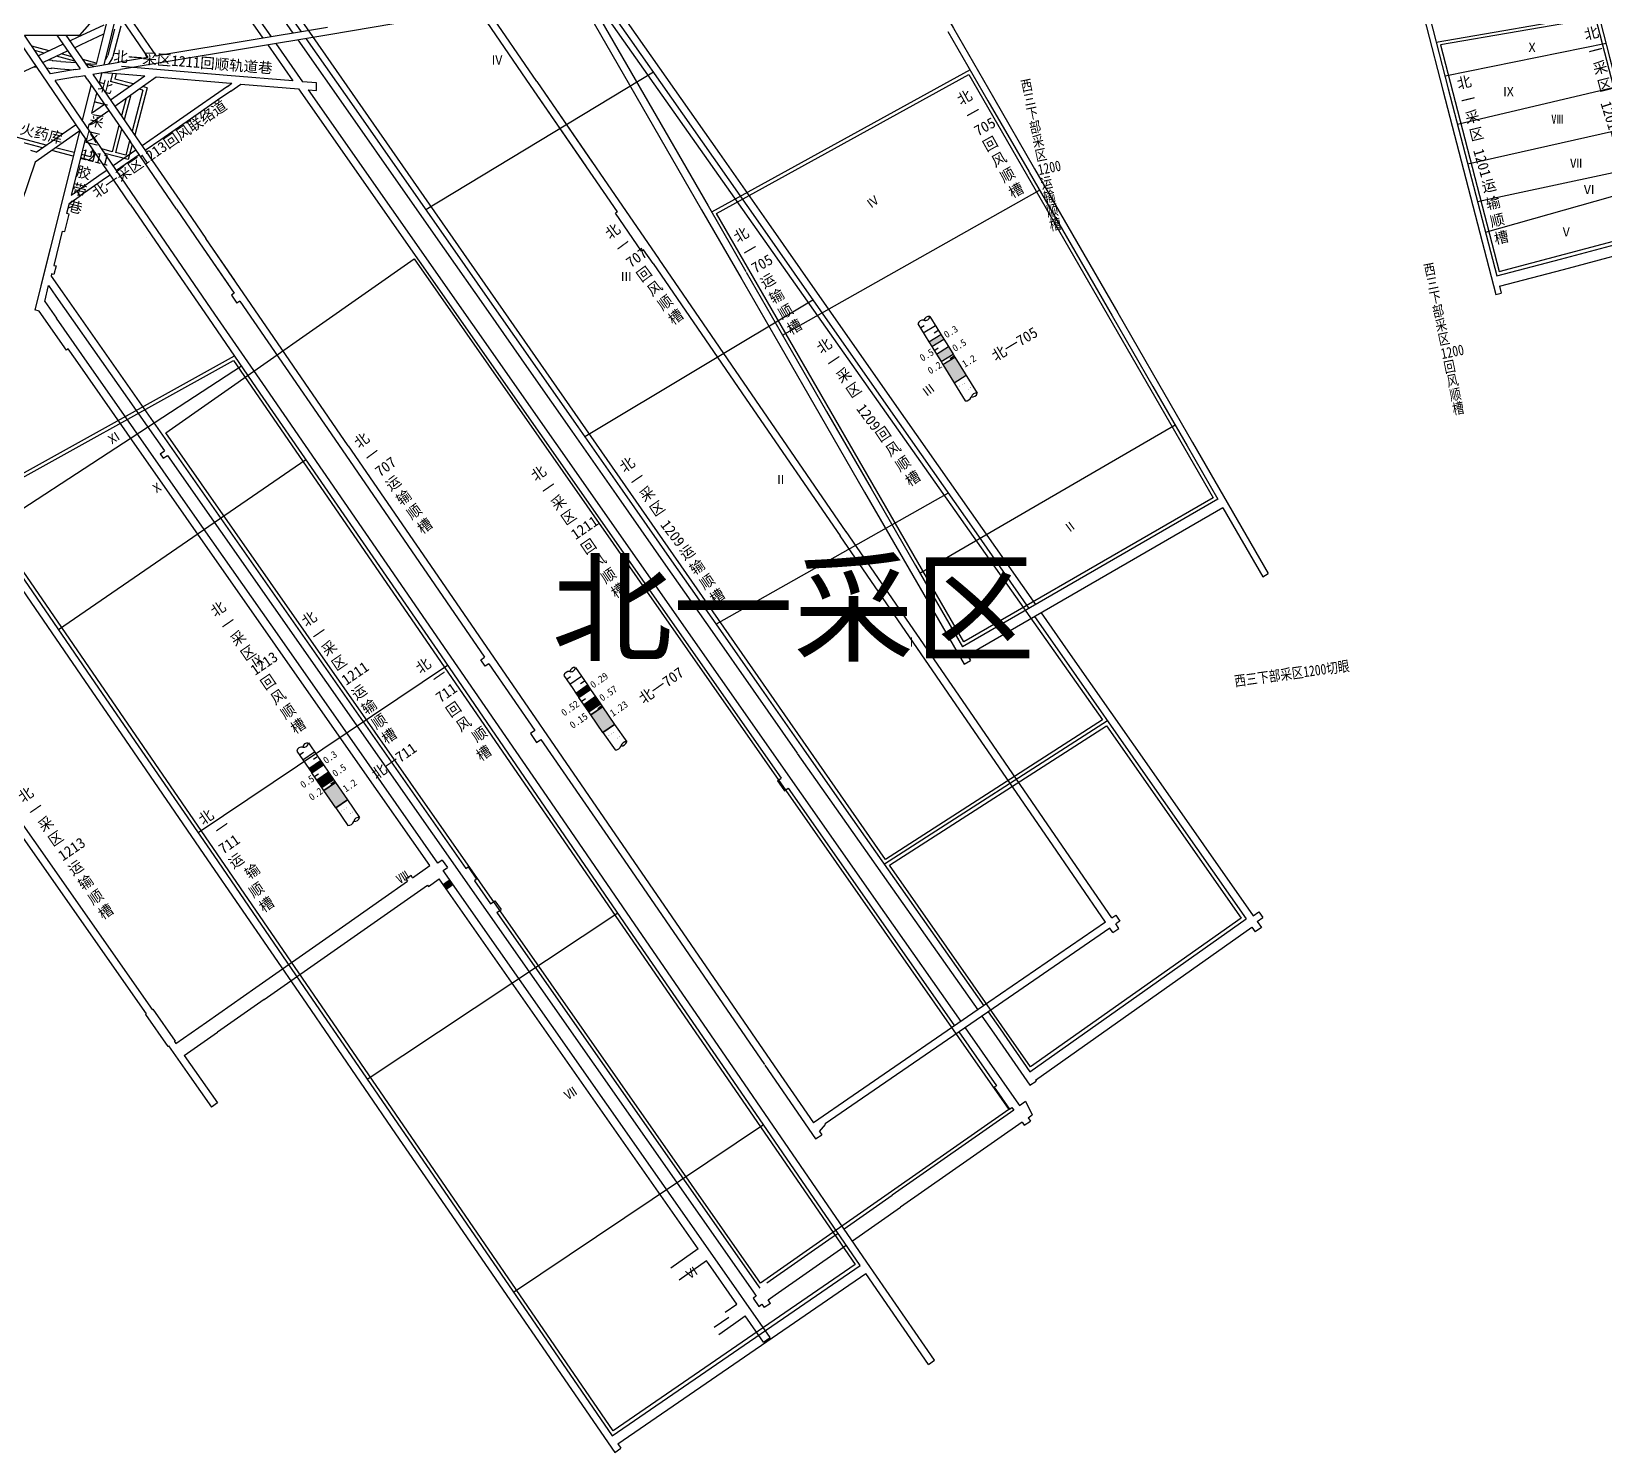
# Model space of a CAD drawing. Header units: millimetres. Extents: x 41513366 to 41522434, y 4590966 to 4600634.
# Drawn here: x 41519560 to 41520448, y 4596178 to 4596981 of the extents above; entities that cross this region are included whole.
import ezdxf

# ---------------------------------------------------------------- set-up
doc = ezdxf.new("R2010")
doc.units = ezdxf.units.MM
doc.linetypes.add('SJHD', pattern=[10, 8, -2])
for name, color, linetype, lineweight in [('12煤巷道', 7, 'Continuous', 18), ('12煤巷道名称', 7, 'Continuous', 18), ('7煤工作面小柱状', 6, 'Continuous', 18), ('7煤工作面编号', 7, 'Continuous', 18), ('7煤巷道', 6, 'Continuous', 18), ('7煤巷道名称', 6, 'Continuous', 18), ('岩巷', 30, 'Continuous', 18), ('岩巷巷道名称', 30, 'Continuous', 18), ('工作面月末位置', 7, 'Continuous', 18), ('采区名称', 7, 'Continuous', 18), ('采空区工作面颜色', 6, 'Continuous', 18)]:
    doc.layers.add(name, color=color, linetype=linetype, lineweight=lineweight)
doc.styles.add('仿宋_GB2312', font='')
doc.styles.add('巷道名称.边界.露头.断层注记', font='', dxfattribs={"width": 0.8})
doc.styles.add('正体', font='')
doc.styles.add('正等线体', font='simhei.ttf')
doc.styles.get('仿宋_GB2312').set_extended_font_data('宋体')
doc.styles.get('巷道名称.边界.露头.断层注记').set_extended_font_data('宋体')
doc.styles.get('正体').set_extended_font_data('宋体')

msp = doc.modelspace()

# ---------------------------------------------------------------- hatches: boundary and pattern name
at = {"layer": '7煤工作面小柱状', "lineweight": -3}
h = msp.add_hatch(color=6, dxfattribs=at)
h.paths.add_polyline_path([(41520075.0517, 4596806.9341), (41520073.4747, 4596809.4861), (41520066.6692, 4596805.2807), (41520068.2462, 4596802.7287)], flags=0)
h.paths.add_polyline_path([(41520070.8746, 4596798.4752), (41520073.5029, 4596794.2218), (41520080.3084, 4596798.4272), (41520077.6801, 4596802.6806)], flags=0)
h.paths.add_polyline_path([(41520081.3598, 4596796.7258), (41520074.5543, 4596792.5204), (41520080.8623, 4596782.3122), (41520087.6678, 4596786.5176)], flags=0)
for points in [[(41519873.9909, 4596611.7079), (41519867.4056, 4596607.1655), (41519869.109, 4596604.696), (41519875.6943, 4596609.2384)], [(41519878.5333, 4596605.1226), (41519871.948, 4596600.5802), (41519874.787, 4596596.4643), (41519881.3723, 4596601.0068)], [(41519882.7363, 4596584.94), (41519889.3216, 4596589.4825), (41519882.5079, 4596599.3604), (41519875.9226, 4596594.818)], [(41519723.2631, 4596569.0768), (41519716.6778, 4596564.5344), (41519718.3812, 4596562.0649), (41519724.9665, 4596566.6073)], [(41519727.8056, 4596562.4915), (41519721.2203, 4596557.9491), (41519724.0593, 4596553.8333), (41519730.6446, 4596558.3757)], [(41519732.0085, 4596542.309), (41519738.5938, 4596546.8514), (41519731.7802, 4596556.7294), (41519725.1949, 4596552.1869)]]:
    msp.add_hatch(color=6, dxfattribs=at).paths.add_polyline_path(points, flags=0)
at = {"layer": '岩巷', "linetype": 'ByBlock', "lineweight": -3, "ltscale": 0.5}
msp.add_hatch(color=3, dxfattribs=at).paths.add_polyline_path([(41519792.334, 4596499.4123), (41519794.6283, 4596496.1357), (41519798.3144, 4596498.7167), (41519796.0201, 4596501.9934)], flags=0)

# ---------------------------------------------------------------- linework, layer by layer
at = {"layer": '12煤巷道', "color": 7, "lineweight": -3}
for p, q in [((41519704.035, 4596992.2741), (41519712.3685, 4596980.3754)), ((41519700.5948, 4596989.8647), (41519707.7788, 4596979.6073)), ((41519710.4483, 4596975.7957), (41519739.9618, 4596933.6557)), ((41519715.0381, 4596976.5637), (41519743.402, 4596936.0651)), ((41519670.6531, 4596955.7364), (41519610.9062, 4596960.7984)), ((41519707.7843, 4596952.5906), (41519670.6531, 4596955.7364)), ((41519721.0215, 4596951.4691), (41519713.2349, 4596952.1288)), ((41519739.9618, 4596933.6557), (41519768.3678, 4596893.0927)), ((41519743.4021, 4596936.065), (41519771.8081, 4596895.502)), ((41519771.8075, 4596895.5028), (41519796.4585, 4596860.3238)), ((41519768.3679, 4596893.0925), (41519793.0189, 4596857.9135)), ((41519796.4601, 4596860.3216), (41519819.9821, 4596826.6956)), ((41519793.0185, 4596857.9141), (41519816.5405, 4596824.2881)), ((41520386.5355, 4596832.0281), (41520389.6292, 4596832.8461)), ((41519564.4899, 4596822.7556), (41519562.1365, 4596823.3627)), ((41519567.6458, 4596828.099), (41519574.2713, 4596818.6369)), ((41519816.5405, 4596824.2882), (41519842.1675, 4596787.6472)), ((41519819.9822, 4596826.6954), (41519845.6092, 4596790.0544)), ((41519842.1681, 4596787.6464), (41519865.0921, 4596754.9474)), ((41519845.6071, 4596790.0574), (41519868.5311, 4596757.3584)), ((41519865.0917, 4596754.9478), (41519890.1287, 4596719.1848)), ((41519868.5324, 4596757.3566), (41519893.5694, 4596721.5936)), ((41519632.8666, 4596742.1034), (41519635.2421, 4596743.7668)), ((41519632.8666, 4596742.1034), (41519634.5873, 4596739.6459)), ((41519634.5873, 4596739.6459), (41519636.9629, 4596741.3093)), ((41519890.1293, 4596719.1841), (41519918.0433, 4596679.3981)), ((41519893.5674, 4596721.5963), (41519921.4814, 4596681.8103)), ((41519921.4821, 4596681.8094), (41519947.7661, 4596644.3194)), ((41519918.0431, 4596679.3983), (41519944.3271, 4596641.9083)), ((41519944.327, 4596641.9085), (41519967.494, 4596608.8525)), ((41519947.7664, 4596644.319), (41519970.9334, 4596611.263)), ((41519970.9386, 4596611.2555), (41519995.8346, 4596575.5235)), ((41519967.4926, 4596608.8545), (41519992.3886, 4596573.1225)), ((41519995.8265, 4596575.5351), (41520020.0335, 4596541.1071)), ((41519992.3908, 4596573.1193), (41520016.5978, 4596538.6913)), ((41520016.5983, 4596538.6907), (41520043.9073, 4596499.9267)), ((41520020.0318, 4596541.1096), (41520047.3408, 4596502.3456)), ((41519792.0642, 4596512.8267), (41519789.6067, 4596511.1059)), ((41519792.0642, 4596512.8267), (41519794.932, 4596508.7309)), ((41519775.2819, 4596502.9105), (41519785.0576, 4596509.7555)), ((41519792.4746, 4596507.0102), (41519794.932, 4596508.7309)), ((41519727.2366, 4596459.2586), (41519783.6181, 4596498.7372)), ((41519757.9158, 4596490.7507), (41519772.4148, 4596500.9029)), ((41519783.6181, 4596498.7372), (41519784.1917, 4596497.918)), ((41519784.1917, 4596497.918), (41519790.3353, 4596502.2199)), ((41520043.9063, 4596499.928), (41520094.1916, 4596428.2774)), ((41520047.3442, 4596502.3407), (41520097.6531, 4596430.6565)), ((41519737.6876, 4596476.5868), (41519757.9158, 4596490.7507)), ((41519686.7921, 4596440.9495), (41519737.6876, 4596476.5868)), ((41520123.5657, 4596393.347), (41520245.767, 4596479.6421)), ((41520249.6567, 4596481.4095), (41520252.9047, 4596483.7032)), ((41520251.9511, 4596478.133), (41520255.212, 4596480.4357)), ((41520252.9047, 4596483.7032), (41520255.212, 4596480.4357)), ((41520126.7481, 4596388.7388), (41520248.9792, 4596475.0549)), ((41520254.332, 4596474.733), (41520250.8917, 4596472.3239)), ((41519624.9016, 4596426.0576), (41519624.4921, 4596425.7708)), ((41519628.3421, 4596428.4667), (41519628.7516, 4596428.7534)), ((41520096.6045, 4596424.8394), (41520103.4053, 4596415.149)), ((41520100.0659, 4596427.2184), (41520106.8432, 4596417.5617)), ((41519641.704, 4596409.3786), (41519658.9076, 4596421.4247)), ((41519646.4077, 4596402.6618), (41519665.2017, 4596415.8215)), ((41520103.4014, 4596415.1546), (41520123.7129, 4596385.7427)), ((41520106.8574, 4596417.5412), (41520123.5657, 4596393.347)), ((41519637.5203, 4596408.0363), (41519637.1107, 4596407.7495)), ((41519637.5203, 4596408.0363), (41519649.365, 4596391.1204)), ((41519640.9608, 4596410.4453), (41519641.3703, 4596410.7321)), ((41520123.7129, 4596385.7427), (41520127.1529, 4596388.1526)), ((41520126.7481, 4596388.7388), (41520127.1529, 4596388.1526)), ((41520119.2322, 4596364.9815), (41520120.4713, 4596363.1786)), ((41519936.5211, 4596293.4449), (41519920.9408, 4596282.5354)), ((41519941.2244, 4596286.7278), (41519925.6441, 4596275.8184)), ((41519953.8285, 4596254.7798), (41519945.5353, 4596248.9729)), ((41519951.7636, 4596257.7287), (41519958.3168, 4596262.3174)), ((41519956.4669, 4596251.0117), (41519963.0201, 4596255.6003)), ((41519970.6855, 4596260.9678), (41519972.4426, 4596262.1981)), ((41519948.1738, 4596245.2048), (41519956.4669, 4596251.0117))]:
    msp.add_line(p, q, dxfattribs=at)
for points in [[(41519819.1938, 4597088.6962), (41519844.8844, 4597052.133), (41519870.4769, 4597015.5851, 0.00015065), (41519870.478, 4597015.5835), (41519897.9179, 4596976.4476), (41519944.9713, 4596909.3234), (41519972.6738, 4596869.7633), (41519998.8624, 4596832.3558), (41520049.7961, 4596759.5552, 0.00023706), (41520049.7979, 4596759.5527), (41520093.2713, 4596697.5406), (41520123.1069, 4596654.9228)], [(41519838.927, 4597067.9171), (41519848.3228, 4597054.5448), (41519873.9171, 4597017.9945), (41519901.3569, 4596978.8587, -0.00002582), (41519901.357, 4596978.8586), (41519948.411, 4596911.7336, -0.00012247), (41519948.4112, 4596911.7332), (41519976.1142, 4596872.1722, -0.00002843), (41519976.1143, 4596872.1722), (41520002.3033, 4596834.7642, -0.0000768), (41520002.3034, 4596834.7639), (41520053.2372, 4596761.9633), (41520096.711, 4596699.9506, -0.0001629), (41520096.7113, 4596699.9502), (41520126.7571, 4596657.0322)], [(41520126.3306, 4596650.318), (41520141.718, 4596628.3383), (41520190.0914, 4596559.1481, 0.00018974), (41520190.0929, 4596559.1461), (41520245.767, 4596479.6421)], [(41520129.9808, 4596652.4273), (41520145.1593, 4596630.7462, -0.00015744), (41520145.1596, 4596630.7457), (41520193.5334, 4596561.555), (41520249.6567, 4596481.4095)]]:
    msp.add_lwpolyline(points, format="xyb", dxfattribs=at)
for points in [[(41520424.7906, 4597066.5955), (41520428.8328, 4597050.8452), (41520440.5423, 4597005.7152), (41520450.8363, 4596966.056), (41520461.8226, 4596923.7071), (41520471.5397, 4596886.4705)], [(41520328.9883, 4597054.7901), (41520356.7158, 4596947.401), (41520386.5355, 4596832.0281)], [(41520332.1917, 4597055.1835), (41520359.8142, 4596948.201), (41520387.1268, 4596842.528)], [(41519653.4458, 4597030.194), (41519690.8505, 4596976.7745)], [(41519657.545, 4597031.6622), (41519695.44, 4596977.5425)], [(41519670.6265, 4597005.6574), (41519690.8505, 4596976.7745)], [(41519605.1991, 4596996.0783), (41519601.2114, 4596980.0847)], [(41519608.3754, 4596991.4568), (41519605.3056, 4596979.1446)], [(41519601.2114, 4596980.0847), (41519596.7029, 4596962.0018)], [(41519605.3056, 4596979.1446), (41519600.9645, 4596961.7332)], [(41519693.4098, 4596980.4419), (41519695.44, 4596977.5425)], [(41519698.109, 4596973.7308), (41519713.2349, 4596952.1288)], [(41519698.109, 4596973.7308), (41519713.2349, 4596952.1288)], [(41519693.5195, 4596972.9628), (41519707.7843, 4596952.5906)], [(41519693.5195, 4596972.9628), (41519707.7843, 4596952.5906)], [(41519561.6294, 4596960.6263), (41519563.3281, 4596960.4705)], [(41519568.7466, 4596959.9734), (41519571.4331, 4596959.727)], [(41519569.9067, 4596964.4861), (41519571.8214, 4596964.3106)], [(41519571.4331, 4596959.727), (41519571.45, 4596959.9263)], [(41519571.45, 4596959.9263), (41519576.4809, 4596959.5)], [(41519571.8214, 4596964.3106), (41519571.8045, 4596964.1113)], [(41519571.8045, 4596964.1113), (41519576.8354, 4596963.685)], [(41519576.4809, 4596959.5), (41519583.8755, 4596958.8735)], [(41519576.8335, 4596963.6625), (41519585.2348, 4596962.9603)], [(41519590.6417, 4596962.5084), (41519596.7029, 4596962.0018)], [(41519595.3395, 4596956.5336), (41519595.1821, 4596955.9021)], [(41519599.5472, 4596956.0487), (41519598.3584, 4596951.2805)], [(41519599.8566, 4596957.2894), (41519599.5472, 4596956.0487)], [(41519600.7695, 4596957.4422), (41519610.5517, 4596956.6134)], [(41519610.5517, 4596956.6134), (41519624.1241, 4596955.4635)], [(41519593.8254, 4596950.4608), (41519592.5533, 4596945.3587)], [(41519604.8258, 4596941.8703), (41519624.1241, 4596955.4635)], [(41519607.2049, 4596938.4087), (41519630.6345, 4596954.9119)], [(41519630.6345, 4596954.9119), (41519670.2985, 4596951.5514)], [(41519670.8029, 4596949.5525), (41519663.4176, 4596944.4089)], [(41519670.2985, 4596951.5514), (41519673.3071, 4596951.2965)], [(41519670.8029, 4596949.5525), (41519673.3071, 4596951.2965)], [(41519672.6317, 4596946.9265), (41519678.2991, 4596950.8736)], [(41519678.2991, 4596950.8736), (41519710.9218, 4596948.1097)], [(41519710.9218, 4596948.1097), (41519983.3247, 4596559.0778)], [(41519716.3724, 4596947.6479), (41520041.695, 4596483.0387)], [(41519716.3724, 4596947.6479), (41519721.0334, 4596947.253)], [(41519721.0334, 4596947.253), (41519721.0215, 4596951.4691)], [(41519592.5532, 4596945.3581), (41519588.8365, 4596930.4512)], [(41519596.5813, 4596944.1528), (41519594.1346, 4596934.3396)], [(41519594.1346, 4596934.3396), (41519601.3919, 4596939.4515)], [(41519597.0017, 4596945.8393), (41519596.5826, 4596944.1582)], [(41519663.4176, 4596944.4089), (41519654.2646, 4596938.0343)], [(41519665.2464, 4596941.783), (41519656.0934, 4596935.4084)], [(41519672.6317, 4596946.9265), (41519665.2464, 4596941.783)], [(41519592.5808, 4596928.1079), (41519603.771, 4596935.99)], [(41519654.2646, 4596938.0343), (41519631.2993, 4596922.0402)], [(41519656.0934, 4596935.4084), (41519633.1281, 4596919.4142)], [(41519586.8245, 4596924.0532), (41519562.3265, 4596906.7982)], [(41519562.91, 4596912.3464), (41519584.4059, 4596927.487)], [(41519587.4743, 4596924.9875), (41519575.969, 4596878.8423)], [(41519584.4059, 4596927.487), (41519585.3406, 4596928.123)], [(41519586.8245, 4596924.0532), (41519587.6935, 4596924.6653)], [(41519592.5808, 4596928.1079), (41519592.0044, 4596925.7959)], [(41519631.2993, 4596922.0402), (41519622.6126, 4596915.9903)], [(41519562.91, 4596912.3464), (41519559.8843, 4596913.3882)], [(41519590.6422, 4596920.3323), (41519582.6141, 4596888.1334)], [(41519619.166, 4596913.59), (41519606.3734, 4596904.6805)], [(41519633.1281, 4596919.4142), (41519624.4252, 4596913.3531)], [(41519562.3265, 4596906.7982), (41519554.4824, 4596884.0163)], [(41519620.9786, 4596910.9527), (41519608.1738, 4596902.0348)], [(41519598.2771, 4596899.0419), (41519585.9224, 4596890.4374)], [(41519600.1059, 4596896.416), (41519587.7485, 4596887.8154)], [(41519602.9267, 4596902.2801), (41519598.2771, 4596899.0419)], [(41519604.7271, 4596899.6344), (41519600.1059, 4596896.416)], [(41519581.4375, 4596883.4144), (41519587.7512, 4596887.8115)], [(41519582.6141, 4596888.1334), (41519585.9224, 4596890.4374)], [(41519575.969, 4596878.8423), (41519562.1365, 4596823.3627)], [(41519575.969, 4596878.8423), (41519565.562, 4596837.1016)], [(41519577.5728, 4596867.9138), (41519578.9313, 4596867.5751), (41519581.4027, 4596877.4876), (41519580.0443, 4596877.8263)], [(41519581.4375, 4596883.4144), (41519580.0443, 4596877.8263)], [(41519577.5728, 4596867.9138), (41519572.7344, 4596848.5079)], [(41520387.1268, 4596842.528), (41520423.2078, 4596852.0684), (41520476.6676, 4596866.3366)], [(41520388.6282, 4596836.7188), (41520424.7483, 4596846.2696), (41520478.1486, 4596860.5219)], [(41519571.5248, 4596843.6564), (41519571.2361, 4596842.4986)], [(41519571.2361, 4596842.4986), (41519577.4664, 4596833.601)], [(41519572.7344, 4596848.5079), (41519574.0928, 4596848.1692), (41519572.8832, 4596843.3177), (41519571.5248, 4596843.6564)], [(41519567.6458, 4596828.099), (41519569.8898, 4596837.099)], [(41519569.8898, 4596837.099), (41519574.0259, 4596831.1919)], [(41519577.4664, 4596833.601), (41519805.373, 4596508.1188)], [(41520388.6282, 4596836.7188), (41520389.6292, 4596832.8461)], [(41519579.9145, 4596800.727), (41519564.4899, 4596822.7556)], [(41519574.0259, 4596831.1919), (41519635.2421, 4596743.7668)], [(41519588.5903, 4596798.1872), (41519574.2713, 4596818.6369)], [(41519580.8565, 4596801.3866), (41519579.9145, 4596800.727)], [(41519584.9631, 4596795.5219), (41519580.8565, 4596801.3866)], [(41519617.8907, 4596756.3418), (41519588.5903, 4596798.1871)], [(41519614.2045, 4596753.7607), (41519584.9631, 4596795.5219)], [(41519647.4721, 4596706.2498), (41519614.2045, 4596753.7607)], [(41519651.1582, 4596708.8309), (41519617.8907, 4596756.3418)], [(41519636.9629, 4596741.3093), (41519967.252, 4596269.6109)], [(41519701.6094, 4596636.7792), (41519651.1582, 4596708.8309)], [(41519697.9232, 4596634.1981), (41519647.4721, 4596706.2498)], [(41519749.4496, 4596568.4563), (41519701.6094, 4596636.7792)], [(41519745.7634, 4596565.8752), (41519697.9232, 4596634.1981)], [(41519489.5614, 4596619.3435), (41519624.9016, 4596426.0576)], [(41519494.6385, 4596619.3864), (41519628.3386, 4596428.4642)], [(41519785.0613, 4596509.7581), (41519745.7634, 4596565.8752)], [(41519789.6067, 4596511.1059), (41519749.4496, 4596568.4563)], [(41519981.2768, 4596557.6439), (41519983.3247, 4596559.0778)], [(41519981.2768, 4596557.6439), (41519985.2398, 4596551.984)], [(41519985.2398, 4596551.984), (41519987.2877, 4596553.418)], [(41519987.2877, 4596553.418), (41520038.2545, 4596480.6297)], [(41519775.2819, 4596502.9105), (41519774.4215, 4596504.1392), (41519771.5545, 4596502.1317), (41519772.4148, 4596500.9029)], [(41519945.9562, 4596287.8157), (41519792.4746, 4596507.0102)], [(41519805.373, 4596508.1188), (41519806.6018, 4596508.9792), (41519811.4153, 4596502.1049), (41519810.1865, 4596501.2445)], [(41519805.373, 4596508.1188), (41519806.6018, 4596508.9792), (41519811.4153, 4596502.1049), (41519810.1865, 4596501.2445)], [(41519936.5353, 4596293.4548), (41519790.3386, 4596502.2222)], [(41519810.1865, 4596501.2445), (41519819.3161, 4596488.2063)], [(41519819.3161, 4596488.2063), (41519821.7735, 4596489.927)], [(41519821.7735, 4596489.927), (41519825.2515, 4596484.96)], [(41519822.7941, 4596483.2392), (41519825.2515, 4596484.96)], [(41519822.7941, 4596483.2392), (41519970.6925, 4596272.02)], [(41520038.2545, 4596480.6297), (41520081.1757, 4596419.3319)], [(41520041.695, 4596483.0387), (41520084.6372, 4596421.7109)], [(41520251.9511, 4596478.133), (41520254.332, 4596474.733)], [(41520248.9792, 4596475.0549), (41520250.8917, 4596472.3239)], [(41519691.5287, 4596434.2558), (41519727.2365, 4596459.2586)], [(41519658.9076, 4596421.4247), (41519686.7921, 4596440.9495)], [(41519691.5287, 4596434.2558), (41519665.2017, 4596415.8215)], [(41519624.4921, 4596425.7708), (41519637.1107, 4596407.7495)], [(41519628.7516, 4596428.7534), (41519641.3703, 4596410.7321)], [(41520083.5848, 4596415.8913), (41520104.8513, 4596385.5196)], [(41520087.0463, 4596418.2703), (41520117.3043, 4596375.0574)], [(41519640.9582, 4596410.4436), (41519641.704, 4596409.3786)], [(41519646.4077, 4596402.6618), (41519665.2382, 4596375.7721)], [(41519649.365, 4596391.1204), (41519661.7984, 4596373.3636)], [(41520104.8513, 4596385.5196), (41520103.515, 4596384.6386), (41520112.1238, 4596372.3438), (41520113.4345, 4596373.2616)], [(41519665.2382, 4596375.7721), (41519661.7984, 4596373.3636)], [(41520114.5289, 4596371.6985), (41520045.9323, 4596323.6666)], [(41520113.4345, 4596373.2616), (41520113.8638, 4596372.6484)], [(41520113.8638, 4596372.6484), (41520114.5289, 4596371.6985)], [(41520117.3043, 4596375.0574), (41520117.7839, 4596374.3725)], [(41520117.7839, 4596374.3725), (41520121.2243, 4596376.7815)], [(41520121.2243, 4596376.7815), (41520125.0319, 4596369.0769)], [(41520119.2322, 4596364.9815), (41520050.6356, 4596316.9495)], [(41520120.4809, 4596363.1851), (41520123.9423, 4596365.5641)], [(41520122.6727, 4596367.3905), (41520125.0319, 4596369.0769)], [(41520122.6727, 4596367.3905), (41520123.9485, 4596365.5684)], [(41520018.8264, 4596304.6868), (41520045.9323, 4596323.6666)], [(41520023.4995, 4596297.9486), (41520050.6356, 4596316.9495)], [(41519975.2757, 4596274.1922), (41520012.0963, 4596299.9744)], [(41520012.0963, 4596299.9744), (41520015.3859, 4596302.2777)], [(41519979.979, 4596267.4752), (41520016.7997, 4596293.2573)], [(41520016.7997, 4596293.2573), (41520020.0589, 4596295.5395)], [(41519942.2847, 4596285.2448), (41519941.239, 4596286.738)], [(41519958.3291, 4596262.326), (41519942.2847, 4596285.2448)], [(41519977.0605, 4596243.3941), (41519945.9562, 4596287.8157)], [(41519967.252, 4596269.6109), (41519969.1943, 4596266.8371)], [(41519969.1943, 4596266.8371), (41519967.4372, 4596265.6068)], [(41519967.4372, 4596265.6068), (41519970.6855, 4596260.9678)], [(41519970.6925, 4596272.02), (41519971.1797, 4596271.3242)], [(41519977.2291, 4596262.6851), (41519975.8832, 4596264.6073), (41519979.9792, 4596267.4753)], [(41519973.3845, 4596240.8201), (41519963.0318, 4596255.6085)], [(41519972.4426, 4596262.1981), (41519973.7885, 4596260.2759)], [(41519977.229, 4596262.6849), (41519973.7885, 4596260.2759)]]:
    msp.add_lwpolyline(points, dxfattribs=at)
at = {"layer": '7煤工作面小柱状', "color": 6, "lineweight": -3}
for p, q in [((41520062.0798, 4596813.4277), (41520064.0806, 4596814.6641)), ((41520063.5152, 4596810.3849), (41520070.3207, 4596814.5902)), ((41520066.6692, 4596805.2807), (41520073.4747, 4596809.4861)), ((41520068.2462, 4596802.7287), (41520075.0517, 4596806.9341)), ((41520069.6502, 4596810.4828), (41520071.6509, 4596811.7192)), ((41520069.9501, 4596800.6914), (41520071.9508, 4596801.9278)), ((41520070.8746, 4596798.4752), (41520077.6801, 4596802.6806)), ((41520073.5029, 4596794.2218), (41520080.3084, 4596798.4272)), ((41520074.5543, 4596792.5204), (41520081.3598, 4596796.7258)), ((41520078.5866, 4596796.0211), (41520080.5873, 4596797.2575)), ((41520080.8623, 4596782.3122), (41520087.6678, 4596786.5176)), ((41519862.4121, 4596615.0712), (41519864.3482, 4596616.4067)), ((41519863.9987, 4596612.1045), (41519870.5841, 4596616.6469)), ((41519870.121, 4596612.511), (41519872.057, 4596613.8464)), ((41519870.8968, 4596602.7708), (41519872.8328, 4596604.1062)), ((41519878.5333, 4596605.1226), (41519871.948, 4596600.5802)), ((41519879.7737, 4596598.5172), (41519881.7097, 4596599.8526)), ((41519882.7363, 4596584.94), (41519889.5499, 4596575.0621)), ((41519889.3216, 4596589.4825), (41519896.1352, 4596579.6045)), ((41519711.6844, 4596572.4402), (41519713.6204, 4596573.7756)), ((41519713.271, 4596569.4734), (41519719.8563, 4596574.0158)), ((41519719.3933, 4596569.8799), (41519721.3293, 4596571.2153)), ((41519720.1691, 4596560.1397), (41519722.1051, 4596561.4751)), ((41519727.8056, 4596562.4915), (41519721.2203, 4596557.9491)), ((41519729.046, 4596555.8861), (41519730.982, 4596557.2215)), ((41519732.0085, 4596542.309), (41519738.8222, 4596532.431)), ((41519738.5938, 4596546.8514), (41519745.4075, 4596536.9734))]:
    msp.add_line(p, q, dxfattribs=at)
at = {"layer": '7煤工作面小柱状', "lineweight": -3, "ltscale": 2}
for p, q in [((41519867.4056, 4596607.1655), (41519873.9909, 4596611.7079)), ((41519869.109, 4596604.696), (41519875.6943, 4596609.2384)), ((41519871.948, 4596600.5802), (41519878.5333, 4596605.1226)), ((41519874.787, 4596596.4643), (41519881.3723, 4596601.0068)), ((41519875.9226, 4596594.818), (41519882.5079, 4596599.3604)), ((41519882.7363, 4596584.94), (41519889.3216, 4596589.4825)), ((41519716.6778, 4596564.5344), (41519723.2631, 4596569.0768)), ((41519718.3812, 4596562.0649), (41519724.9665, 4596566.6073)), ((41519721.2203, 4596557.9491), (41519727.8056, 4596562.4915)), ((41519724.0593, 4596553.8333), (41519730.6446, 4596558.3757)), ((41519725.1949, 4596552.1869), (41519731.7802, 4596556.7294)), ((41519732.0085, 4596542.309), (41519738.5938, 4596546.8514))]:
    msp.add_line(p, q, dxfattribs=at)
at = {"layer": '7煤工作面小柱状', "color": 6, "lineweight": -3}
for points in [[(41520060.3611, 4596815.489), (41520066.6692, 4596805.2807), (41520068.2462, 4596802.7287), (41520070.8746, 4596798.4752), (41520073.5029, 4596794.2218), (41520074.5543, 4596792.5204), (41520087.1704, 4596772.1039)], [(41520067.1666, 4596819.6944), (41520075.0517, 4596806.9341), (41520077.6801, 4596802.6806), (41520080.3084, 4596798.4272), (41520081.3598, 4596796.7258), (41520093.9759, 4596776.3093)], [(41519867.1772, 4596621.5859), (41519872.2875, 4596614.1774), (41519873.9909, 4596611.7079), (41519875.6943, 4596609.2384)], [(41519860.5919, 4596617.0434), (41519865.7021, 4596609.635), (41519867.4056, 4596607.1655), (41519869.109, 4596604.696)], [(41519874.787, 4596596.4643), (41519869.109, 4596604.696), (41519875.6943, 4596609.2384), (41519881.3723, 4596601.0068)], [(41519882.5079, 4596599.3604), (41519889.3216, 4596589.4825), (41519882.7363, 4596584.94), (41519875.9226, 4596594.818)], [(41519709.8642, 4596574.4124), (41519714.9744, 4596567.0039), (41519716.6778, 4596564.5344), (41519718.3812, 4596562.0649)], [(41519716.4495, 4596578.9548), (41519721.5597, 4596571.5463), (41519723.2631, 4596569.0768), (41519724.9665, 4596566.6073)], [(41519724.0593, 4596553.8333), (41519718.3812, 4596562.0649), (41519724.9665, 4596566.6073), (41519730.6446, 4596558.3757)], [(41519731.7802, 4596556.7294), (41519738.5938, 4596546.8514), (41519732.0085, 4596542.309), (41519725.1949, 4596552.1869)]]:
    msp.add_lwpolyline(points, dxfattribs=at)
for points in [[(41519874.787, 4596596.4643), (41519881.3723, 4596601.0068), (41519882.5079, 4596599.3604), (41519875.9226, 4596594.818)], [(41519724.0593, 4596553.8333), (41519730.6446, 4596558.3757), (41519731.7802, 4596556.7294), (41519725.1949, 4596552.1869)]]:
    msp.add_lwpolyline(points, close=True, dxfattribs=at)
for centre, radius, start, end in [((41520063.2816, 4596814.5489), 3.0681, 79.2195011, 162.1560814), ((41520066.6289, 4596816.8772), 2.8569, 80.4171029, 166.1148815), ((41520064.6741, 4596819.9287), 2.5036, 250.9154552, 354.6282533), ((41520087.5703, 4596775.2615), 3.1828, 262.7824472, 340.6445288), ((41520093.3785, 4596773.4714), 2.9001, 78.1120176, 165.3149591), ((41520091.027, 4596777.2769), 3.1036, 261.5919682, 341.8350075), ((41519863.556, 4596616.2514), 3.0681, 82.1032111, 165.0397918), ((41519866.7819, 4596618.7452), 2.8569, 83.3008129, 168.9985917), ((41519864.676, 4596621.6946), 2.5036, 253.7991658, 357.5119637), ((41519712.8282, 4596573.6204), 3.0681, 82.1032111, 165.0397917), ((41519716.0542, 4596576.1141), 2.8569, 83.3008129, 168.9985918), ((41519713.9483, 4596579.0635), 2.5036, 253.7991658, 357.5119634), ((41519889.7904, 4596578.2357), 3.1828, 265.6661575, 343.5282384), ((41519895.6813, 4596576.7402), 2.9001, 80.9957269, 168.198669), ((41519893.1413, 4596580.4225), 3.1036, 264.4756784, 344.7187175), ((41519739.0627, 4596535.6047), 3.1828, 265.6661575, 343.5282383), ((41519744.9536, 4596534.1091), 2.9001, 80.9957269, 168.198669), ((41519742.4136, 4596537.7914), 3.1036, 264.4756784, 344.7187175)]:
    msp.add_arc(centre, radius, start, end, dxfattribs=at)
at = {"layer": '7煤巷道', "color": 6, "lineweight": -3}
for p, q in [((41519607.0721, 4597000.7683), (41519630.5032, 4596966.676)), ((41519604.2096, 4596997.518), (41519625.9325, 4596965.9112)), ((41519812.4611, 4596992.862), (41519727.9457, 4596978.7237)), ((41519841.913, 4596950.0093), (41519812.4611, 4596992.862)), ((41519845.3743, 4596952.3883), (41519817.0319, 4596993.6267)), ((41519727.2525, 4596982.866), (41519635.5272, 4596967.5167)), ((41519727.2525, 4596982.866), (41519635.5272, 4596967.5167)), ((41519574.5758, 4596978.4691), (41519587.6136, 4596959.4991)), ((41519579.6727, 4596978.4682), (41519592.1842, 4596960.264)), ((41519727.9457, 4596978.7237), (41519636.2204, 4596963.3744)), ((41519727.9457, 4596978.7237), (41519636.2204, 4596963.3744)), ((41519625.9325, 4596965.9112), (41519609.749, 4596963.2031)), ((41519584.8946, 4596959.0441), (41519570.9653, 4596956.713)), ((41519584.8946, 4596959.0441), (41519587.6136, 4596959.4991)), ((41519592.1842, 4596960.264), (41519609.749, 4596963.2031)), ((41519594.8091, 4596956.4448), (41519610.4421, 4596959.0607)), ((41519594.8091, 4596956.4448), (41519595.0988, 4596956.0232)), ((41519595.0988, 4596956.0232), (41519619.4695, 4596920.5636)), ((41519629.4371, 4596962.2392), (41519610.4421, 4596959.0607)), ((41519585.5878, 4596954.9017), (41519573.5669, 4596952.8899)), ((41519585.5878, 4596954.9017), (41519590.2384, 4596955.68)), ((41519591.6375, 4596953.6443), (41519590.2384, 4596955.68)), ((41519591.6375, 4596953.6443), (41519616.0082, 4596918.1847)), ((41519873.2206, 4596904.4565), (41519841.913, 4596950.0093)), ((41519890.906, 4596878.7242), (41519841.913, 4596950.0093)), ((41519845.3743, 4596952.3883), (41519876.682, 4596906.8354)), ((41519845.3743, 4596952.3883), (41519914.429, 4596851.9131)), ((41519619.4695, 4596920.5636), (41519645.5205, 4596882.6592)), ((41519642.0591, 4596880.2803), (41519616.0082, 4596918.1847)), ((41519642.0591, 4596880.2803), (41519655.0806, 4596861.334)), ((41519645.5205, 4596882.6592), (41519658.5419, 4596863.7129)), ((41519655.0806, 4596861.334), (41519671.4497, 4596837.5167)), ((41519655.0806, 4596861.334), (41519674.6561, 4596832.8513)), ((41519674.9111, 4596839.8956), (41519658.5419, 4596863.7129)), ((41519697.0009, 4596807.7547), (41519658.5419, 4596863.7129)), ((41519910.9677, 4596849.5342), (41519905.6325, 4596857.2969)), ((41519910.9677, 4596849.5342), (41519965.6149, 4596770.0221)), ((41519969.0762, 4596772.4011), (41519914.5031, 4596851.9641)), ((41519677.7714, 4596828.3186), (41519693.5396, 4596805.3757)), ((41519965.6149, 4596770.0221), (41520016.5772, 4596695.8715)), ((41520019.9695, 4596698.203), (41519969.0762, 4596772.4011)), ((41519735.478, 4596744.3549), (41519794.3621, 4596658.6779)), ((41519738.9394, 4596746.7338), (41519797.8234, 4596661.0568)), ((41520086.2583, 4596594.485), (41520016.5772, 4596695.8715)), ((41520089.7197, 4596596.8639), (41520020.0385, 4596698.2505)), ((41519794.3621, 4596658.6779), (41519815.9061, 4596627.3312)), ((41519797.8234, 4596661.0568), (41519898.0978, 4596515.1566)), ((41519818.3983, 4596623.7051), (41519844.3397, 4596585.9601)), ((41520134.4029, 4596524.4343), (41520086.2583, 4596594.485)), ((41520137.8642, 4596526.8132), (41520089.7197, 4596596.8639)), ((41519847.7381, 4596581.0153), (41519894.6365, 4596512.7777)), ((41520166.3876, 4596477.8963), (41520134.4029, 4596524.4343)), ((41520166.3876, 4596477.8963), (41520134.4029, 4596524.4343)), ((41520169.8489, 4596480.2752), (41520137.8642, 4596526.8132)), ((41520169.8489, 4596480.2752), (41520137.8642, 4596526.8132)), ((41519894.6365, 4596512.7777), (41519973.8997, 4596397.449)), ((41519898.0978, 4596515.1566), (41519977.361, 4596399.8279)), ((41520166.3876, 4596477.8963), (41520100.4889, 4596432.6055)), ((41520173.927, 4596474.3415), (41520172.2278, 4596476.8139)), ((41520168.7665, 4596474.435), (41520102.8678, 4596429.1441)), ((41520170.4657, 4596471.9626), (41520168.7665, 4596474.435)), ((41520170.4657, 4596471.9626), (41520173.927, 4596474.3415)), ((41520100.4889, 4596432.6055), (41520023.8475, 4596379.9313)), ((41520100.4889, 4596432.6055), (41520023.8475, 4596379.9313)), ((41520100.4889, 4596432.6055), (41520023.8475, 4596379.9313)), ((41520102.8678, 4596429.1441), (41520026.2264, 4596376.4699)), ((41520102.8678, 4596429.1441), (41520026.2264, 4596376.4699)), ((41520102.8678, 4596429.1441), (41520026.2264, 4596376.4699)), ((41519974.0696, 4596397.2018), (41520002.7453, 4596355.4783)), ((41520023.8475, 4596379.9313), (41520001.5621, 4596364.615)), ((41520026.2264, 4596376.4699), (41520008.0411, 4596363.9715)), ((41520004.9039, 4596359.7527), (41520008.3239, 4596363.56)), ((41520008.3239, 4596363.56), (41520008.0411, 4596363.9715)), ((41520002.7453, 4596355.4783), (41520006.2066, 4596357.8572)), ((41520004.9039, 4596359.7527), (41520006.2066, 4596357.8572)), ((41520004.9039, 4596359.7527), (41520006.2066, 4596357.8572)), ((41520004.9039, 4596359.7527), (41520006.2066, 4596357.8572))]:
    msp.add_line(p, q, dxfattribs=at)
at = {"layer": '7煤巷道', "lineweight": -3}
for p, q in [((41519574.5758, 4596978.4691), (41519579.6727, 4596978.4682)), ((41520229.7919, 4596716.5743), (41520085.634, 4596633.2679)), ((41520232.5931, 4596711.7252), (41520088.4359, 4596628.4192)), ((41520255.1022, 4596672.7598), (41520258.2194, 4596674.5605)), ((41519713.1584, 4596435.0643), (41519765.7131, 4596358.4314)), ((41519887.9731, 4596187.9584), (41520027.9015, 4596284.1265)), ((41519891.1449, 4596183.3432), (41520031.0752, 4596279.5127)), ((41520066.3778, 4596228.1975), (41520069.838, 4596230.578)), ((41519889.3829, 4596178.4921), (41519892.8443, 4596180.8709))]:
    msp.add_line(p, q, dxfattribs=at)
for points in [[(41520001.3458, 4597119.8439), (41520042.9566, 4597047.588), (41520060.8039, 4597016.5485), (41520080.562, 4596982.329), (41520103.1071, 4596943.2598), (41520126.3351, 4596903.0098), (41520149.9953, 4596861.9876), (41520173.2042, 4596821.7607), (41520196.1942, 4596781.9137), (41520215.5038, 4596748.5054), (41520258.2194, 4596674.5605)], [(41519818.7469, 4597087.3906), (41519877.779, 4596985.1203), (41519938.3999, 4596879.9421), (41519960.698, 4596841.2953)], [(41519823.1452, 4597088.1723), (41519881.4165, 4596987.2199), (41519942.0388, 4596882.0394), (41519963.4, 4596845.0164), (41519963.4002, 4596845.0163)], [(41519579.6727, 4596978.4682), (41519587.4318, 4596978.4669), (41519604.2096, 4596997.518)], [(41519344.9848, 4596978.2478), (41519355.0656, 4596963.59), (41519407.1235, 4596887.9191), (41519452.8101, 4596821.3442), (41519501.4197, 4596750.6188), (41519525.4364, 4596715.7233), (41519591.5068, 4596619.5657), (41519616.7307, 4596582.8648), (41519663.0767, 4596515.4368), (41519716.621, 4596437.4414), (41519742.7038, 4596399.3222), (41519769.0807, 4596360.9468), (41519797.1647, 4596320.0797), (41519887.9731, 4596187.9583)], [(41519615.9473, 4596883.1462), (41519551.0774, 4596978.4731)], [(41519570.9653, 4596956.713), (41519556.1582, 4596978.4722)], [(41519556.1582, 4596978.4722), (41519574.5758, 4596978.4691)], [(41520077.4441, 4596980.5295), (41520099.9891, 4596941.4605), (41520123.2029, 4596901.235)], [(41519619.4196, 4596885.5091), (41519573.5669, 4596952.8899)], [(41520123.2168, 4596901.211), (41520146.8768, 4596860.189), (41520170.0859, 4596819.9617), (41520193.076, 4596780.1147), (41520212.387, 4596746.7039), (41520229.7919, 4596716.5743)], [(41519663.7332, 4596821.0277), (41519638.3277, 4596857.997), (41519619.4746, 4596885.4282)], [(41519660.2717, 4596818.6489), (41519634.8663, 4596855.6183), (41519616.0133, 4596883.0492)], [(41519959.962, 4596842.5709), (41519982.544, 4596803.3979), (41520005.3196, 4596763.919), (41520030.3789, 4596720.5033), (41520055.4786, 4596677.0562), (41520086.4816, 4596623.4068)], [(41519963.6007, 4596844.6685), (41519986.1827, 4596805.4955), (41520008.9576, 4596766.0177), (41520034.0165, 4596722.6029), (41520059.1153, 4596679.1572), (41520085.634, 4596633.2679)], [(41519449.2421, 4596819.1208), (41519497.9584, 4596748.2398), (41519521.9766, 4596713.3421), (41519588.0454, 4596617.1869)], [(41519791.5093, 4596628.1002), (41519687.2549, 4596779.3873), (41519660.2743, 4596818.6452)], [(41519794.9704, 4596630.4794), (41519690.7133, 4596781.7705), (41519663.7356, 4596821.0241)], [(41520232.5931, 4596711.7252), (41520255.1022, 4596672.7598)], [(41519952.4953, 4596393.8708), (41519899.4645, 4596470.9649), (41519845.6741, 4596549.3086), (41519791.5093, 4596628.1002)], [(41519955.9571, 4596396.249), (41519902.9249, 4596473.3452), (41519849.1365, 4596551.6859), (41519794.9704, 4596630.4794)], [(41520088.4359, 4596628.4192), (41520090.1181, 4596625.5083)], [(41520086.4816, 4596623.4068), (41520090.1181, 4596625.5083)], [(41519588.0454, 4596617.1869), (41519613.2694, 4596580.4859), (41519659.6155, 4596513.0578), (41519713.1584, 4596435.0643)], [(41520027.9015, 4596284.1265), (41519977.5963, 4596357.3333), (41519952.4953, 4596393.8708)], [(41520069.838, 4596230.578), (41520031.6948, 4596286.0224), (41519981.0578, 4596359.7119), (41519955.9571, 4596396.249)], [(41519765.7131, 4596358.4314), (41519793.7033, 4596317.701), (41519889.3829, 4596178.4921)], [(41520066.3778, 4596228.1975), (41520031.0752, 4596279.5127)], [(41519891.145, 4596183.3433), (41519892.8443, 4596180.8709)]]:
    msp.add_lwpolyline(points, dxfattribs=at)
at = {"layer": '7煤巷道', "color": 6, "lineweight": -3}
for points in [[(41519635.5272, 4596967.5167), (41519630.5032, 4596966.676)], [(41519636.2204, 4596963.3744), (41519629.4371, 4596962.2392)], [(41519890.906, 4596878.7242), (41519889.7522, 4596877.9312)], [(41519904.4788, 4596856.5039), (41519889.7522, 4596877.9312)], [(41519905.6325, 4596857.2969), (41519904.4788, 4596856.5039)], [(41519674.6561, 4596832.8513), (41519673.0079, 4596831.7185)], [(41519673.0079, 4596831.7185), (41519676.1231, 4596827.1858)], [(41519677.7714, 4596828.3186), (41519676.1231, 4596827.1858)], [(41519693.5396, 4596805.3757), (41519735.478, 4596744.3549)], [(41519738.9394, 4596746.7338), (41519697.0009, 4596807.7547)], [(41520019.9695, 4596698.203), (41520020.0385, 4596698.2505)], [(41519818.3983, 4596623.7051), (41519816.2555, 4596622.2324), (41519813.7634, 4596625.8586), (41519815.9061, 4596627.3312)], [(41519844.3397, 4596585.9601), (41519841.8673, 4596584.2609), (41519845.2657, 4596579.3161), (41519847.7381, 4596581.0153)], [(41520169.8489, 4596480.2752), (41520172.0741, 4596481.8045), (41520174.453, 4596478.3432), (41520172.2278, 4596476.8139)], [(41520169.8489, 4596480.2752), (41520172.0741, 4596481.8045), (41520174.453, 4596478.3432), (41520172.2278, 4596476.8139)], [(41520169.8489, 4596480.2752), (41520172.0741, 4596481.8045), (41520174.453, 4596478.3432), (41520172.2278, 4596476.8139)], [(41519977.361, 4596399.8279), (41520001.5621, 4596364.615)]]:
    msp.add_lwpolyline(points, dxfattribs=at)
at = {"layer": '岩巷', "color": 30, "lineweight": -3, "ltscale": 0.5}
for p, q in [((41519600.9414, 4596984.0328), (41519586.0382, 4596977.083)), ((41519586.0382, 4596977.083), (41519581.9386, 4596975.1713)), ((41519600.929, 4596978.952), (41519587.9819, 4596972.9147)), ((41519587.9819, 4596972.9147), (41519584.5799, 4596971.3283)), ((41519561.6294, 4596960.6263), (41519551.4761, 4596955.891)), ((41519562.8384, 4596961.1901), (41519561.6294, 4596960.6263))]:
    msp.add_line(p, q, dxfattribs=at)
at = {"layer": '岩巷', "lineweight": -3}
for p, q in [((41519610.6427, 4596983.4816), (41519606.1098, 4596966.3658)), ((41519607.102, 4596981.8305), (41519603.2098, 4596967.1338)), ((41519570.1476, 4596969.674), (41519560.3861, 4596972.2592)), ((41519567.3178, 4596968.3545), (41519562.1036, 4596969.7354)), ((41519584.6894, 4596963.7538), (41519574.2597, 4596966.516)), ((41519582.951, 4596966.2831), (41519577.0895, 4596967.8355)), ((41519603.2152, 4596967.1376), (41519603.0716, 4596966.8628)), ((41519596.6212, 4596962.6627), (41519589.1814, 4596964.6331)), ((41519595.6663, 4596960.8467), (41519590.9198, 4596962.1037)), ((41519606.0082, 4596956.9984), (41519604.7467, 4596952.235)), ((41519608.0318, 4596956.8269), (41519607.1921, 4596953.6563)), ((41519615.3801, 4596949.4188), (41519604.7467, 4596952.235)), ((41519617.6328, 4596950.8912), (41519607.1921, 4596953.6563)), ((41519615.3801, 4596949.4188), (41519615.3429, 4596949.2782)), ((41519623.1135, 4596947.3707), (41519616.9751, 4596924.193)), ((41519625.5589, 4596948.7921), (41519618.4686, 4596922.02)), ((41519623.1135, 4596947.3707), (41519620.7986, 4596947.9838)), ((41519625.5589, 4596948.7921), (41519622.9333, 4596949.4874)), ((41519613.6703, 4596942.9628), (41519611.0013, 4596932.885)), ((41519616.2137, 4596944.7543), (41519612.4947, 4596930.712)), ((41519568.535, 4596916.3083), (41519540.1245, 4596923.8325)), ((41519566.4002, 4596914.8047), (41519540.179, 4596921.7491)), ((41519609.5837, 4596927.5324), (41519605.6516, 4596912.6852)), ((41519611.0772, 4596925.3594), (41519607.585, 4596912.1732)), ((41519583.7873, 4596910.2), (41519571.7008, 4596913.4009)), ((41519584.2712, 4596912.1408), (41519573.8355, 4596914.9045)), ((41519594.7132, 4596914.3498), (41519593.4821, 4596909.7013)), ((41519596.2026, 4596912.1612), (41519594.9035, 4596907.256)), ((41519605.6516, 4596912.6852), (41519599.8874, 4596914.2118)), ((41519614.8063, 4596908.1918), (41519601.6048, 4596911.6881)), ((41519613.385, 4596910.6371), (41519607.585, 4596912.1732)), ((41519615.5575, 4596918.8404), (41519613.385, 4596910.6371)), ((41519617.051, 4596916.6674), (41519614.8063, 4596908.1918)), ((41519594.9035, 4596907.256), (41519587.8478, 4596909.1246)), ((41519593.4821, 4596909.7013), (41519588.3317, 4596911.0654)), ((41519624.8641, 4596864.2836), (41519624.8641, 4596864.2836))]:
    msp.add_line(p, q, dxfattribs=at)
at = {"layer": '岩巷', "color": 0, "linetype": 'ByBlock', "lineweight": -3, "ltscale": 0.5}
msp.add_line((41519587.7512, 4596887.8115), (41519585.9224, 4596890.4374), dxfattribs=at)
at = {"layer": '岩巷', "color": 7, "linetype": 'ByBlock', "lineweight": -3, "ltscale": 0.5}
msp.add_line((41519973.3743, 4596240.813), (41519977.0605, 4596243.3941), dxfattribs=at)
at = {"layer": '岩巷', "color": 30, "lineweight": -3, "ltscale": 0.5}
for points in [[(41519578.0787, 4596973.3723), (41519564.073, 4596966.8414)], [(41519580.7204, 4596969.5286), (41519566.6949, 4596962.9884)]]:
    msp.add_lwpolyline(points, dxfattribs=at)
at = {"layer": '岩巷', "lineweight": -3}
for centre, radius, start, end in [((41519597.4133, 4596968.5017), 5.8925, 315.6157877, 343.9669247), ((41519597.5591, 4596968.819), 8.8925, 311.3849644, 343.9669247), ((41519597.4133, 4596968.5017), 5.8925, 262.2744241, 264.6198205)]:
    msp.add_arc(centre, radius, start, end, dxfattribs=at)
at = {"layer": '工作面月末位置', "color": 102, "lineweight": -3}
for p, q in [((41520353.0018, 4596974.5854), (41520444.5593, 4596990.239)), ((41519526.0002, 4596714.9027), (41519674.7932, 4596797.5197)), ((41519654.1703, 4596528.3946), (41519795.0611, 4596622.9335))]:
    msp.add_line(p, q, dxfattribs=at)
at = {"layer": '工作面月末位置', "color": 205, "lineweight": -3}
msp.add_line((41520089.9395, 4596958.8756), (41519944.0376, 4596878.5751), dxfattribs=at)
at = {"layer": '工作面月末位置', "color": 102, "lineweight": -3}
for points in [[(41520448.8592, 4596973.6731), (41520357.985, 4596955.2856)], [(41519911.1923, 4596957.5111), (41519782.8113, 4596879.7995)], [(41520364.9888, 4596928.1803), (41520455.1375, 4596949.4761)], [(41520370.7448, 4596905.9103), (41520461.166, 4596926.2379)], [(41520376.2502, 4596884.6098), (41520466.9694, 4596903.9841)], [(41520380.7533, 4596867.1871), (41520469.9964, 4596892.3845)], [(41520001.2566, 4596828.9337), (41519872.5199, 4596751.6607)], [(41519536.7623, 4596699.2397), (41519678.7592, 4596791.7489)], [(41519575.4414, 4596642.9469), (41519715.0591, 4596739.0397)], [(41520077.5199, 4596720.0089), (41519946.6059, 4596645.9742)], [(41519749.6172, 4596389.264), (41519891.1728, 4596483.0414)], [(41519832.3132, 4596268.9406), (41519973.3208, 4596363.5568)]]:
    msp.add_lwpolyline(points, dxfattribs=at)
at = {"layer": '工作面月末位置', "color": 205, "lineweight": -3}
for points in [[(41519984.1017, 4596809.1054), (41520129.1062, 4596890.9998)], [(41520061.5941, 4596674.8679), (41520205.5789, 4596758.4829)]]:
    msp.add_lwpolyline(points, dxfattribs=at)
at = {"layer": '采空区工作面颜色', "color": 102, "lineweight": -3}
for points in [[(41519706.9443, 4596995.0865), (41519830.3719, 4597066.1066), (41520164.6756, 4596591.9883), (41520042.123, 4596513.2444)], [(41520388.5593, 4596844.9784), (41520474.233, 4596867.7588), (41520443.0844, 4596987.9578), (41520355.4823, 4596972.9805)], [(41520025.1199, 4596284.6416), (41519888.489, 4596190.7397), (41519528.8942, 4596714.222), (41519674.1752, 4596794.8889)]]:
    msp.add_lwpolyline(points, close=True, dxfattribs=at)
at = {"layer": '采空区工作面颜色', "color": 205, "lineweight": -3}
msp.add_lwpolyline([(41519946.7901, 4596877.8071), (41520089.1925, 4596956.1816), (41520227.0605, 4596717.3058), (41520086.3658, 4596636.0007)], close=True, dxfattribs=at)
at = {"layer": '采空区工作面颜色', "color": 241, "lineweight": -3}
for points in [[(41519776.085, 4596852.1279), (41520111.7435, 4596372.1897), (41520014.2387, 4596303.916), (41519971.6708, 4596274.1096), (41519636.0134, 4596754.0488), (41519776.0821, 4596852.1258)], [(41519636.0134, 4596754.0488), (41519776.0821, 4596852.1258)]]:
    msp.add_lwpolyline(points, dxfattribs=at)
at = {"layer": '采空区工作面颜色', "color": 7, "lineweight": -3}
msp.add_lwpolyline([(41520167.5172, 4596591.4368), (41520041.5822, 4596510.5196)], dxfattribs=at)
at = {"layer": '采空区工作面颜色', "color": 241, "lineweight": -3}
msp.add_lwpolyline([(41520044.4135, 4596509.9616), (41520166.9811, 4596588.7151), (41520242.9864, 4596480.1269), (41520124.0528, 4596396.1394)], close=True, dxfattribs=at)

# ---------------------------------------------------------------- texts
at = {"layer": '12煤巷道名称', "color": 7, "lineweight": -3, "char_height": 6, "attachment_point": 1, "style": '仿宋_GB2312'}
for s, insert, width, rotation in [('\\pxt174;北\\P\\pt174;一\\P\\pt174;采\\P\\pt174;区\u3000\u3000\\P\\pt174;\u3000\u3000\u3000\u3000\\P\\pt174;\u3000\u3000\u3000\u3000\u3000\\P\\pt174;回\\P\\pt174;风\\P\\pt174;顺\\P\\pt174;槽', (41520435.7997, 4596981.4287), 215.295238, 14.4698438), ('\\pxt174;北一采区1211回顺轨道巷', (41519606.7468, 4596969.6742), 213.8311, 355.6305314), ('\\pxt174;北\\P\\pt174;一\\P\\pt174;采\\P\\pt174;区\\P\\pt174;1211\\P\\pt174;胶\\P\\pt174;带\\P\\pt174;巷', (41519598.7246, 4596953.2861), 215.295238, 345.8651416), ('\\pxt174;北\\P\\pt174;一\\P\\pt174;采\\P\\pt174;区\\P\\pt174;\u3000\u3000\u3000\u3000\u3000\\P\\pt174;\u3000\u3000\\P\\pt174;运\\P\\pt174;输\\P\\pt174;顺\\P\\pt174;槽', (41520364.0092, 4596953.7756), 215.295238, 13.5089793), ('\\pxt174;北一采区1213回风联络道', (41519593.5793, 4596891.2274), 213.8311, 34.5166885), ('\\pxt174;\\P\\pt174;1201', (41520460.9063, 4596944.8228), 215.295238, 287.3351643), ('\\pxt174;\\P\\pt174;1201', (41520389.1455, 4596917.8863), 215.295238, 286.3742997), ('\\pxt174;北\\P\\pt174;一\\P\\pt174;采\\P\\pt174;区\u3000\u3000\\P\\pt174;\u3000\u3000\u3000\u3000\\P\\pt174;\u3000\u3000\u3000\u3000\u3000\\P\\pt174;回\\P\\pt174;风\\P\\pt174;顺\\P\\pt174;槽', (41520002.4591, 4596803.3922), 215.295238, 33.7487538), ('\\pxt174;\\P\\pt174;1209', (41520038.2439, 4596777.1285), 215.295238, 306.6140743), ('\\pxt174;北\\P\\pt174;一\\P\\pt174;采\\P\\pt174;区\\P\\pt174;1211\\P\\pt174;回\\P\\pt174;风\\P\\pt174;顺\\P\\pt174;槽', (41519841.2706, 4596731.3802), 215.295238, 34.3615456), ('\\pxt174;北\\P\\pt174;一\\P\\pt174;采\\P\\pt174;区\\P\\pt174;\u3000\u3000\u3000\u3000\u3000\\P\\pt174;\u3000\u3000\\P\\pt174;运\\P\\pt174;输\\P\\pt174;顺\\P\\pt174;槽', (41519891.2893, 4596736.2765), 215.295238, 34.3615456), ('\\pxt174;\\P\\pt174;1209', (41519927.5545, 4596711.6855), 215.295238, 307.226866), ('\\pxt174;北\\P\\pt174;一\\P\\pt174;采\\P\\pt174;区\\P\\pt174;1213\\P\\pt174;回\\P\\pt174;风\\P\\pt174;顺\\P\\pt174;槽', (41519660.4222, 4596654.8105), 213.951659, 34.3615456), ('\\pxt174;北\\P\\pt174;一\\P\\pt174;采\\P\\pt174;区\\P\\pt174;1211\\P\\pt174;运\\P\\pt174;输\\P\\pt174;顺\\P\\pt174;槽', (41519711.7822, 4596649.1919), 213.951659, 34.3615456), ('\\pxt174;北\\P\\pt174;一\\P\\pt174;采\\P\\pt174;区\\P\\pt174;1213\\P\\pt174;运\\P\\pt174;输\\P\\pt174;顺\\P\\pt174;槽', (41519551.8511, 4596550.0179), 215.295238, 34.3615456)]:
    msp.add_mtext(s, dxfattribs=dict(at, insert=insert, width=width, rotation=rotation))
at = {"layer": '12煤巷道名称', "color": 7, "lineweight": -3, "char_height": 6, "attachment_point": 1, "line_spacing_factor": 0.8, "style": '巷道名称.边界.露头.断层注记'}
for s, insert, width, rotation in [('西\\P三\\P下\\P部\\P采\\P区\\P1200\\P运\\P输\\P顺\\P槽', (41520118.0007, 4596952.3446), 28.921794, 11.6120811), ('西\\P三\\P下\\P部\\P采\\P区\\P1200\\P回\\P风\\P顺\\P槽', (41520345.4277, 4596848.4878), 29.703635, 11.6239641), ('西三下部采区1200切眼', (41520238.663, 4596616.7321), 211.28226, 7.7584315)]:
    msp.add_mtext(s, dxfattribs=dict(at, insert=insert, width=width, rotation=rotation))
at = {"layer": '7煤工作面小柱状', "color": 6, "lineweight": -3, "attachment_point": 1, "style": '正等线体'}
for s, insert, char_height, width, rotation in [('0.3', (41520074.5063, 4596810.6911), 4, 15.345433, 31.7134879), ('0.5', (41520079.2373, 4596803.0349), 4, 15.345433, 31.7134879), ('0.5', (41520060.8943, 4596797.5571), 4, 9.586523, 31.7134879), ('1.2', (41520084.7569, 4596794.1027), 4, 15.345433, 31.7134879), ('0.2', (41520065.3625, 4596790.3263), 4, 9.586523, 31.7134879), ('...', (41520082.4678, 4596781.5397), 2, 26.131101, 31.7134879), ('...', (41520087.2427, 4596779.8278), 2, 26.131101, 31.7134879), ('0.29', (41519874.8975, 4596612.9198), 4, 15.345433, 34.5971982), ('0.57', (41519880.0708, 4596605.5548), 4, 15.345433, 34.5971982), ('0.52', (41519858.5488, 4596597.176), 4, 10.988764, 34.5971982), ('1.23', (41519886.0327, 4596596.9116), 4, 15.345433, 34.5971982), ('0.15', (41519863.3751, 4596590.1791), 4, 11.011236, 34.5971982), ('...', (41519884.3785, 4596584.2493), 2, 26.131101, 34.5971982), ('...', (41519889.2336, 4596582.7797), 2, 26.131101, 34.5971982), ('0.3', (41519724.1698, 4596570.2887), 4, 15.345433, 34.5971982), ('0.5', (41519729.343, 4596562.9237), 4, 15.345433, 34.5971982), ('0.5', (41519711.2988, 4596556.53), 4, 9.586523, 34.5971982), ('1.2', (41519735.305, 4596554.2805), 4, 15.345433, 34.5971982), ('0.2', (41519716.1251, 4596549.5331), 4, 9.586523, 34.5971982), ('...', (41519733.6508, 4596541.6182), 2, 26.131101, 34.5971982), ('...', (41519738.5058, 4596540.1487), 2, 26.131101, 34.5971982)]:
    msp.add_mtext(s, dxfattribs=dict(at, insert=insert, char_height=char_height, width=width, rotation=rotation))
at = {"layer": '7煤工作面编号', "color": 6, "linetype": 'SJHD', "lineweight": -3, "char_height": 6, "width": 234.47629, "attachment_point": 8, "style": '正等线体'}
for s, insert, rotation in [('{\\fSimSun|b0|i0|c134|p49;北一705}', (41520116.8502, 4596801.1063), 31.0673325), ('{\\fSimSun|b0|i0|c134|p49;北一707}', (41519917.5993, 4596608.5533), 35.0866783), ('{\\fSimSun|b0|i0|c134|p49;北一711}', (41519766.8716, 4596565.9222), 35.0866783)]:
    msp.add_mtext(s, dxfattribs=dict(at, insert=insert, rotation=rotation))
at = {"layer": '7煤巷道名称', "color": 6, "lineweight": -3, "char_height": 6, "attachment_point": 1, "style": '仿宋_GB2312'}
for s, insert, width, rotation in [('北   \\P一   \\P705   \\P回   \\P风\u3000\\P顺\u3000\\P槽', (41520081.701, 4596943.993), 132.68, 29.0328742), ('北   \\P一   \\P707   \\P回   \\P风   \\P顺   \\P槽', (41519883.0483, 4596867.7804), 142.830297, 36.4021024), ('北   \\P一   \\P705   \\P运   \\P输   \\P顺   \\P槽', (41519955.6612, 4596866.3617), 142.830297, 30.0685437), ('北   \\P一   \\P707   \\P运   \\P输   \\P顺   \\P槽', (41519741.4336, 4596749.7939), 142.830297, 36.4021024), ('北   一   711   回风   顺槽', (41519776.1934, 4596622.7828), 12.266667, 34.6711505), ('北   一   711   运   输顺槽', (41519653.5678, 4596537.3238), 12.266667, 34.7270122)]:
    msp.add_mtext(s, dxfattribs=dict(at, insert=insert, width=width, rotation=rotation))
at = {"layer": '岩巷巷道名称', "lineweight": -3, "insert": (41519554.733, 4596928.8453), "char_height": 6, "width": 46.452962, "attachment_point": 1, "rotation": 345.9755821, "style": '正等线体'}
msp.add_mtext('火药库', dxfattribs=at)
at = {"layer": '工作面月末位置', "color": 102, "lineweight": -3, "char_height": 5, "attachment_point": 1}
for s, insert, width, style in [('Ⅹ', (41520403.6645, 4596974.0337), 7.479945, '仿宋_GB2312'), ('Ⅳ', (41519819.5261, 4596966.8563), 9.106341, '仿宋_GB2312'), ('Ⅸ', (41520390.3518, 4596949.0082), 7.479945, '仿宋_GB2312'), ('Ⅷ', (41520418.0348, 4596933.4785), 7.479945, '仿宋_GB2312'), ('Ⅶ', (41520428.5427, 4596908.6632), 7.479945, '仿宋_GB2312'), ('Ⅵ', (41520435.9018, 4596893.7318), 7.479945, '仿宋_GB2312'), ('Ⅴ', (41520422.9489, 4596869.8376), 7.479945, '仿宋_GB2312'), ('Ⅲ', (41519892.4771, 4596844.6126), 172.213633, '正体'), ('Ⅱ', (41519979.625, 4596730.0845), 7.479945, '仿宋_GB2312'), ('Ⅰ', (41520053.4409, 4596638.4123), 7.479945, '仿宋_GB2312')]:
    msp.add_mtext(s, dxfattribs=dict(at, insert=insert, width=width, style=style))
at = {"layer": '工作面月末位置', "color": 205, "lineweight": -3, "char_height": 5, "width": 172.213633, "attachment_point": 1, "rotation": 36.6287751, "style": '正体'}
for s, insert in [('Ⅳ', (41520030.8096, 4596884.3604)), ('Ⅲ', (41520062.2401, 4596778.1601)), ('Ⅱ', (41520142.1258, 4596700.956))]:
    msp.add_mtext(s, dxfattribs=dict(at, insert=insert))
at = {"layer": '工作面月末位置', "color": 102, "lineweight": -3, "char_height": 5, "width": 172.213633, "attachment_point": 1, "rotation": 32.3537508, "style": '正体'}
for s, insert in [('Ⅺ', (41519602.4739, 4596751.4034)), ('Ⅹ', (41519626.8026, 4596723.2507)), ('Ⅸ', (41519683.5289, 4596625.3961)), ('Ⅷ', (41519765.538, 4596503.5555)), ('Ⅶ', (41519860.1954, 4596381.5603)), ('Ⅵ', (41519928.6342, 4596280.267))]:
    msp.add_mtext(s, dxfattribs=dict(at, insert=insert))
at = {"layer": '采区名称', "color": 7, "lineweight": -3, "insert": (41519853.7897, 4596624.8495), "char_height": 50, "width": 420.08427, "attachment_point": 7, "style": '正等线体'}
msp.add_mtext('北一采区', dxfattribs=at)

doc.saveas('drawing.dxf')
